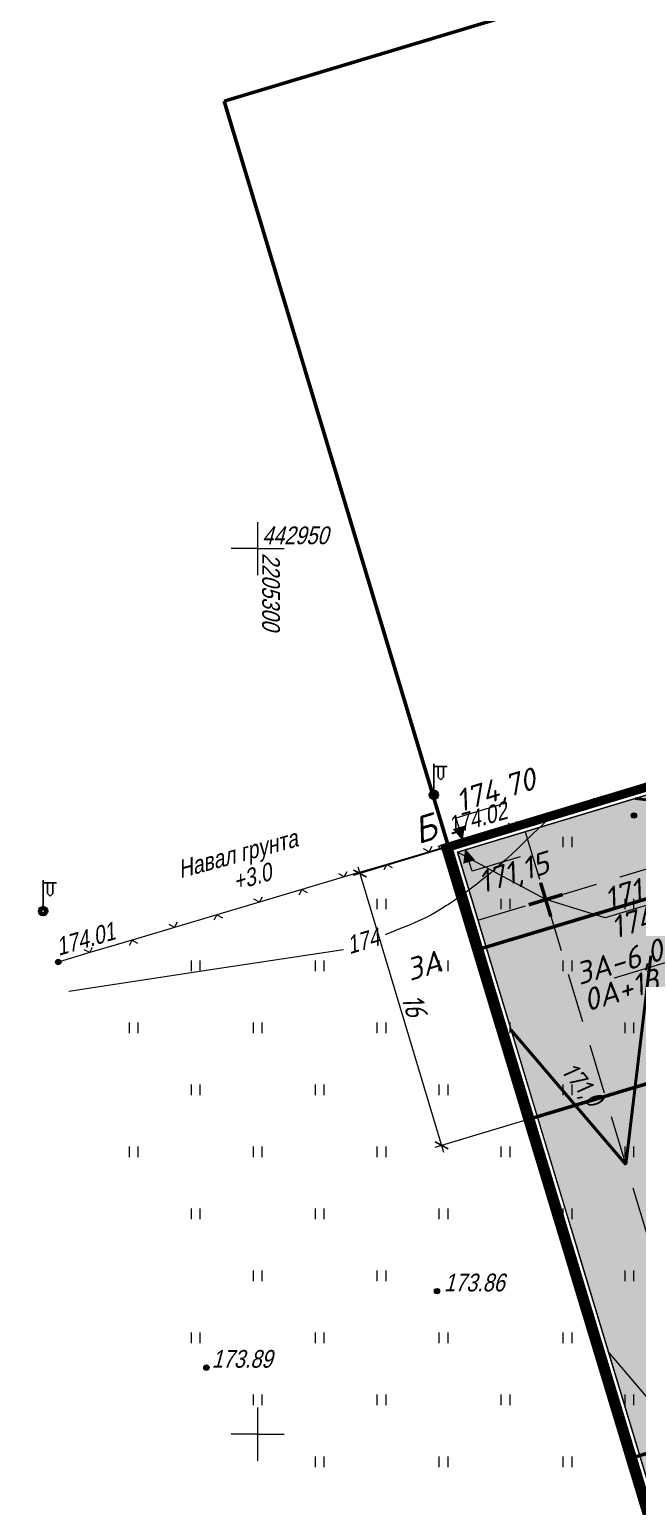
# Model space of a CAD drawing. Header units: millimetres. Extents: x -11347003 to 263213, y -3404021 to 236745.
# Drawn here: x -144851 to -110519, y 106319 to 189712 of the extents above; entities that cross this region are included whole.
import ezdxf

# ---------------------------------------------------------------- set-up
doc = ezdxf.new("R2010")
doc.units = ezdxf.units.MM
for name, pattern in [('20T1', [6, 4, -2]), ('ACAD_ISO05W100', [33, 24, -3, 0, -3, 0, -3]), ('HIDDEN', [5, 3, -2])]:
    doc.linetypes.add(name, pattern=pattern)
doc.layers.get('0').update_dxf_attribs({"lineweight": 13})
for name, color, linetype in [('22', 7, 'Continuous'), ('23', 7, 'Continuous'), ('24_Растительость', 7, 'Continuous'), ('25', 7, 'Continuous'), ('26', 32, 'Continuous'), ('38', 7, 'Continuous'), ('50', 1, 'Continuous'), ('51', 92, 'Continuous'), ('Дороги отмостка', 5, 'Continuous')]:
    doc.layers.add(name, color=color, linetype=linetype)
for name, color, linetype, lineweight in [('Организация рельефа', 7, 'Continuous', 13), ('План зем.масс', 7, 'Continuous', 13), ('Разбивочный план', 7, 'Continuous', 13)]:
    doc.layers.add(name, color=color, linetype=linetype, lineweight=lineweight)
doc.styles.get("Standard").update_dxf_attribs({"font": 'arial.ttf'})
doc.styles.add('ГОСТ 2.304', font='CS_Gost2304.shx')
doc.styles.add('обычный', font='romans.shx', dxfattribs={"width": 0.8, "oblique": 15})
doc.dimstyles.new('цеп200', dxfattribs={"dimscale": 200, "dimtxt": 2.5, "dimasz": 2.5, "dimexe": 2, "dimexo": 0, "dimgap": 1, "dimtad": 1, "dimdec": 0, "dimzin": 9, "dimtxsty": 'обычный', "dimblk": 'OBLIQUE', "dimcen": 5, "dimdle": 2, "dimclrd": 256, "dimclre": 256, "dimclrt": 256, "dimadec": 1, "dimazin": 2, "dimtfac": 1, "dimtdec": 0, "dimtmove": 2, "dimatfit": 3, "dimfxl": 2, "dimlwd": -1, "dimlwe": -1, "dimarcsym": 0})

# ---------------------------------------------------------------- blocks, each defined once
blk = doc.blocks.new('ывап')
at = {"layer": 'Организация рельефа', "const_width": 200}
for points in [[(-110638, 140223), (-111217, 142137)], [(-109970, 141469), (-111885, 140891)]]:
    blk.add_lwpolyline(points, dxfattribs=at)
blk = doc.blocks.new('Освет_столб1')
at = {"layer": '22'}
for p, q in [((0, 0), (0, 3)), ((0, 2.7), (1.5, 2.7)), ((0.5, 1.5), (0.5, 2.7)), ((1.1, 2.7), (1.1, 1.5)), ((0.8, 1.2), (0.5, 1.5)), ((1.1, 1.5), (0.8, 1.2))]:
    blk.add_line(p, q, dxfattribs=at)
blk = doc.blocks.new('Оп_круг_мет')
at = {"layer": '22', "lineweight": 30}
for radius in [0.5, 0.35, 0.2]:
    blk.add_circle((0, 0), radius, dxfattribs=at)
blk = doc.blocks.new('подоснова')
at = {"layer": '38', "lineweight": 13}
for points in [[(2205321.393, 442934.933, 1), (2205321.093, 442934.933, 1)], [(2205310.95, 442933.219, 1), (2205310.649, 442933.219, 1)], [(2205288.882, 442926.658, 1), (2205288.582, 442926.658, 1)], [(2205310.272, 442908.072, 1), (2205309.972, 442908.072, 1)], [(2205297.247, 442903.759, 1), (2205296.947, 442903.759, 1)]]:
    blk.add_hatch(color=256, dxfattribs=at).paths.add_polyline_path(points)
at = {"layer": '23', "linetype": 'Continuous', "lineweight": 13}
for p, q in [((2205319.264, 442935.732), (2205318.953, 442935.9)), ((2205321.661, 442936.443), (2205319.264, 442935.732)), ((2205319.264, 442935.732), (2205319.432, 442936.042)), ((2205316.867, 442935.02), (2205314.471, 442934.309)), ((2205316.867, 442935.02), (2205316.699, 442934.709)), ((2205319.264, 442935.732), (2205316.867, 442935.02)), ((2205316.867, 442935.02), (2205317.178, 442934.852)), ((2205314.471, 442934.309), (2205312.074, 442933.597)), ((2205314.471, 442934.309), (2205314.16, 442934.477)), ((2205314.471, 442934.309), (2205314.639, 442934.619)), ((2205312.074, 442933.597), (2205310.8, 442933.219)), ((2205312.074, 442933.597), (2205311.906, 442933.286)), ((2205312.074, 442933.597), (2205312.385, 442933.429)), ((2205309.678, 442932.885), (2205307.281, 442932.173)), ((2205309.678, 442932.885), (2205309.367, 442933.054)), ((2205310.8, 442933.219), (2205309.678, 442932.885)), ((2205309.678, 442932.885), (2205309.846, 442933.196)), ((2205304.885, 442931.46), (2205304.574, 442931.629)), ((2205307.281, 442932.173), (2205304.885, 442931.46)), ((2205304.885, 442931.46), (2205305.053, 442931.771)), ((2205307.281, 442932.173), (2205307.113, 442931.862)), ((2205307.281, 442932.173), (2205307.592, 442932.004)), ((2205304.885, 442931.46), (2205302.489, 442930.748)), ((2205300.092, 442930.035), (2205297.696, 442929.323)), ((2205300.092, 442930.035), (2205299.781, 442930.204)), ((2205302.489, 442930.748), (2205300.092, 442930.035)), ((2205300.092, 442930.035), (2205300.261, 442930.346)), ((2205302.489, 442930.748), (2205302.32, 442930.437)), ((2205302.489, 442930.748), (2205302.799, 442930.58)), ((2205297.696, 442929.323), (2205295.3, 442928.611)), ((2205297.696, 442929.323), (2205297.528, 442929.012)), ((2205297.696, 442929.323), (2205298.007, 442929.155)), ((2205295.3, 442928.611), (2205292.903, 442927.898)), ((2205295.3, 442928.611), (2205294.989, 442928.779)), ((2205295.3, 442928.611), (2205295.468, 442928.921)), ((2205292.903, 442927.898), (2205290.507, 442927.186)), ((2205290.507, 442927.186), (2205290.675, 442927.497)), ((2205292.903, 442927.898), (2205292.735, 442927.587)), ((2205292.903, 442927.898), (2205293.214, 442927.73)), ((2205290.507, 442927.186), (2205288.732, 442926.658)), ((2205290.507, 442927.186), (2205290.196, 442927.354))]:
    blk.add_line(p, q, dxfattribs=at)
at = {"layer": '24_Растительость', "linetype": 'Continuous', "lineweight": 13}
for p, q in [((2205317.251, 442933.135), (2205317.251, 442933.735)), ((2205317.746, 442933.135), (2205317.746, 442933.735)), ((2205306.751, 442929.635), (2205306.751, 442930.235)), ((2205307.246, 442929.635), (2205307.246, 442930.235)), ((2205313.751, 442929.635), (2205313.751, 442930.235)), ((2205314.246, 442929.635), (2205314.246, 442930.235)), ((2205320.751, 442929.635), (2205320.751, 442930.235)), ((2205321.246, 442929.635), (2205321.246, 442930.235)), ((2205296.251, 442926.135), (2205296.251, 442926.735)), ((2205296.746, 442926.135), (2205296.746, 442926.735)), ((2205303.251, 442926.135), (2205303.251, 442926.735)), ((2205303.746, 442926.135), (2205303.746, 442926.735)), ((2205310.251, 442926.135), (2205310.251, 442926.735)), ((2205310.746, 442926.135), (2205310.746, 442926.735)), ((2205317.251, 442926.135), (2205317.251, 442926.735)), ((2205317.746, 442926.135), (2205317.746, 442926.735)), ((2205292.751, 442922.635), (2205292.751, 442923.235)), ((2205293.246, 442922.635), (2205293.246, 442923.235)), ((2205299.751, 442922.635), (2205299.751, 442923.235)), ((2205300.246, 442922.635), (2205300.246, 442923.235)), ((2205306.751, 442922.635), (2205306.751, 442923.235)), ((2205307.246, 442922.635), (2205307.246, 442923.235)), ((2205313.751, 442922.635), (2205313.751, 442923.235)), ((2205314.246, 442922.635), (2205314.246, 442923.235)), ((2205320.751, 442922.635), (2205320.751, 442923.235)), ((2205321.246, 442922.635), (2205321.246, 442923.235)), ((2205296.251, 442919.135), (2205296.251, 442919.735)), ((2205296.746, 442919.135), (2205296.746, 442919.735)), ((2205303.251, 442919.135), (2205303.251, 442919.735)), ((2205303.746, 442919.135), (2205303.746, 442919.735)), ((2205310.251, 442919.135), (2205310.251, 442919.735)), ((2205310.746, 442919.135), (2205310.746, 442919.735)), ((2205317.251, 442919.135), (2205317.251, 442919.735)), ((2205317.746, 442919.135), (2205317.746, 442919.735)), ((2205292.751, 442915.635), (2205292.751, 442916.235)), ((2205293.246, 442915.635), (2205293.246, 442916.235)), ((2205299.751, 442915.635), (2205299.751, 442916.235)), ((2205300.246, 442915.635), (2205300.246, 442916.235)), ((2205306.751, 442915.635), (2205306.751, 442916.235)), ((2205307.246, 442915.635), (2205307.246, 442916.235)), ((2205313.751, 442915.635), (2205313.751, 442916.235)), ((2205314.246, 442915.635), (2205314.246, 442916.235)), ((2205320.751, 442915.635), (2205320.751, 442916.235)), ((2205321.246, 442915.635), (2205321.246, 442916.235)), ((2205296.251, 442912.135), (2205296.251, 442912.735)), ((2205296.746, 442912.135), (2205296.746, 442912.735)), ((2205303.251, 442912.135), (2205303.251, 442912.735)), ((2205303.746, 442912.135), (2205303.746, 442912.735)), ((2205310.251, 442912.135), (2205310.251, 442912.735)), ((2205310.746, 442912.135), (2205310.746, 442912.735)), ((2205317.251, 442912.135), (2205317.251, 442912.735)), ((2205317.746, 442912.135), (2205317.746, 442912.735)), ((2205299.751, 442908.635), (2205299.751, 442909.235)), ((2205300.246, 442908.635), (2205300.246, 442909.235)), ((2205306.751, 442908.635), (2205306.751, 442909.235)), ((2205307.246, 442908.635), (2205307.246, 442909.235)), ((2205320.751, 442908.635), (2205320.751, 442909.235)), ((2205321.246, 442908.635), (2205321.246, 442909.235)), ((2205296.251, 442905.135), (2205296.251, 442905.735)), ((2205296.746, 442905.135), (2205296.746, 442905.735)), ((2205303.251, 442905.135), (2205303.251, 442905.735)), ((2205303.746, 442905.135), (2205303.746, 442905.735)), ((2205310.251, 442905.135), (2205310.251, 442905.735)), ((2205310.746, 442905.135), (2205310.746, 442905.735)), ((2205317.251, 442905.135), (2205317.251, 442905.735)), ((2205317.746, 442905.135), (2205317.746, 442905.735)), ((2205299.751, 442901.635), (2205299.751, 442902.235)), ((2205300.246, 442901.635), (2205300.246, 442902.235)), ((2205306.751, 442901.635), (2205306.751, 442902.235)), ((2205307.246, 442901.635), (2205307.246, 442902.235)), ((2205313.751, 442901.635), (2205313.751, 442902.235)), ((2205314.246, 442901.635), (2205314.246, 442902.235)), ((2205320.751, 442901.635), (2205320.751, 442902.235)), ((2205321.246, 442901.635), (2205321.246, 442902.235)), ((2205303.251, 442898.135), (2205303.251, 442898.735)), ((2205303.746, 442898.135), (2205303.746, 442898.735)), ((2205310.251, 442898.135), (2205310.251, 442898.735)), ((2205310.746, 442898.135), (2205310.746, 442898.735)), ((2205317.251, 442898.135), (2205317.251, 442898.735)), ((2205317.746, 442898.135), (2205317.746, 442898.735))]:
    blk.add_line(p, q, dxfattribs=at)
at = {"layer": '26', "linetype": 'Continuous', "lineweight": 13}
blk.add_lwpolyline([(2205316.641, 442934.953), (2205316.057, 442934.39), (2205315.542, 442933.894), (2205315.087, 442933.459), (2205314.684, 442933.075), (2205314.324, 442932.736), (2205313.998, 442932.435), (2205313.697, 442932.163), (2205313.413, 442931.913), (2205313.139, 442931.679), (2205312.874, 442931.459), (2205312.62, 442931.253), (2205312.376, 442931.062), (2205312.144, 442930.884), (2205311.925, 442930.721), (2205311.721, 442930.571), (2205311.531, 442930.435), (2205311.357, 442930.312), (2205311.196, 442930.201), (2205311.046, 442930.098), (2205310.902, 442930.002), (2205310.763, 442929.91), (2205310.625, 442929.821), (2205310.486, 442929.731), (2205310.343, 442929.639), (2205310.189, 442929.541), (2205310.007, 442929.433), (2205309.778, 442929.307), (2205309.48, 442929.158), (2205309.093, 442928.979), (2205308.597, 442928.764), (2205307.971, 442928.507), (2205307.196, 442928.201)], dxfattribs=at)
at = {"layer": '26', "linetype": 'Continuous', "lineweight": 13, "elevation": 174}
blk.add_lwpolyline([(2205304.84, 442927.349), (2205297.22, 442926.195), (2205289.337, 442925)], dxfattribs=at)
at = {"layer": '38', "lineweight": 13}
for centre in [(2205321.243, 442934.933), (2205310.8, 442933.219), (2205288.732, 442926.658), (2205310.122, 442908.072), (2205297.097, 442903.759)]:
    blk.add_circle(centre, 0.15, dxfattribs=at)
at = {"layer": '50', "linetype": 'Continuous', "lineweight": 13}
for p, q in [((2205310.971, 442933.219), (2205457.929, 442977.621)), ((2205310.195, 442933.194), (2205310.913, 442933.411)), ((2205310.913, 442933.411), (2205310.742, 442932.68)), ((2205310.742, 442932.68), (2205310.195, 442933.194)), ((2205355.661, 442784.024), (2205310.72, 442932.752))]:
    blk.add_line(p, q, dxfattribs=at)
blk.add_circle((2205310.612, 442933.111), 0.05, dxfattribs=at)
at = {"layer": '51', "lineweight": 13}
for p, q in [((2205300, 442948.5), (2205300, 442951.5)), ((2205300, 442950), (2205298.5, 442950)), ((2205300, 442950), (2205301.5, 442950)), ((2205300, 442898.5), (2205300, 442901.5)), ((2205300, 442900), (2205298.5, 442900)), ((2205300, 442900), (2205301.5, 442900))]:
    blk.add_line(p, q, dxfattribs=at)
at = {"layer": '22', "linetype": 'Continuous', "lineweight": 13, "xscale": 0.5, "yscale": 0.5, "zscale": 0.5}
for name, p in [('Освет_столб1', (2205309.946, 442936.345, 0.004)), ('Оп_круг_мет', (2205309.946, 442936.095, 0.004)), ('Освет_столб1', (2205287.877, 442929.784, 0.004)), ('Оп_круг_мет', (2205287.877, 442929.534, 0.004))]:
    blk.add_blockref(name, p, dxfattribs=at)
at = {"layer": '25', "linetype": 'Continuous', "lineweight": 13, "oblique": 15, "width": 0.8}
for s, rotation, p in [('Навал грунта', 15.17608, (2205295.627, 442931.382)), ('+3.0', 16.43547, (2205298.744, 442930.684))]:
    blk.add_text(s, height=1, rotation=rotation, dxfattribs=at).set_placement(p)
at = {"layer": '26', "linetype": 'Continuous', "lineweight": 13, "oblique": 15, "width": 0.8}
blk.add_text('174', height=1, rotation=16.75286, dxfattribs=at).set_placement((2205305.179, 442927.09))
at = {"layer": '38', "lineweight": 13, "oblique": 15, "width": 0.8}
for s, rotation, p in [('174.02    ', 15.72564, (2205310.869, 442933.839)), ('174.01    ', 16.30853, (2205288.756, 442927.003))]:
    blk.add_text(s, height=1, rotation=rotation, dxfattribs=at).set_placement(p)
for s, p in [('173.86    ', (2205310.52, 442908.061)), ('173.89    ', (2205297.4, 442903.75))]:
    blk.add_text(s, height=1, dxfattribs=at).set_placement(p)
at = {"layer": '51', "color": 7, "linetype": 'Continuous', "lineweight": 13, "oblique": 15, "width": 0.8}
blk.add_text('442950', height=1, dxfattribs=at).set_placement((2205300.25, 442950.25))
blk.add_text('2205300', height=1, rotation=269.98011, dxfattribs=at).set_placement((2205300.25, 442949.75))
blk = doc.blocks.new('_ArchTick')
at = {"color": 0, "linetype": 'ByBlock', "const_width": 0.15}
blk.add_lwpolyline([(-0.5, -0.5), (0.5, 0.5)], dxfattribs=at)
blk = doc.blocks.new('*D253')
at = {"layer": 'Defpoints', "color": 0, "lineweight": 13, "ltscale": 100, "transparency": 16777216}
for p in [(-121187, 143563), (-116574, 128214, -12), (-121579, 126710)]:
    blk.add_point(p, dxfattribs=at)
at = {"layer": 'План зем.масс', "ltscale": 100, "transparency": 16777216}
for p, q in [((-121187, 143563), (-126575, 141943)), ((-126307, 142441), (-121464, 126327)), ((-116574, 128214), (-121962, 126595))]:
    blk.add_line(p, q, dxfattribs=at)
at = {"layer": 'План зем.масс', "ltscale": 100, "transparency": 16777216, "xscale": 600, "yscale": 600, "zscale": 600}
for p, rotation in [((-126192, 142058), 106.7294097965579), ((-121579, 126710), 286.7294097965579)]:
    blk.add_blockref('_ArchTick', p, dxfattribs=dict(at, rotation=rotation))
at = {"layer": 'План зем.масс', "lineweight": 15, "ltscale": 100, "transparency": 16777216, "insert": (-123119, 134614), "char_height": 1200, "attachment_point": 5, "rotation": 286.72941, "style": 'обычный'}
blk.add_mtext('16', dxfattribs=at)

msp = doc.modelspace()

# ---------------------------------------------------------------- hatches: boundary and pattern name
at = {"layer": 'Дороги отмостка', "ltscale": 100, "true_color": 0xb3b3b3, "transparency": 33554636}
h = msp.add_hatch(color=253, dxfattribs=at)
h.dxf.hatch_style = 1
edge = h.paths.add_edge_path()
edge.add_line((-173193.1, -42190.78), (-169868.53, -53194.07))
edge.add_line((-169868.53, -53194.07), (43363.33, 11128.7))
edge.add_arc((50622.86, -13304.75), 25489.1, 61.5978877, 106.5474337, ccw=False)
edge.add_arc((49632.09, -13444.31), 26095.55, 15.8970695, 59.8298464, ccw=False)
edge.add_line((74729.62, -6296.48), (88497.06, -58459.16))
edge.add_line((88497.06, -58459.16), (96402.73, -56358.49))
edge.add_line((96402.73, -56358.49), (82925.05, -5636.74))
edge.add_line((82925.05, -5636.74), (82132.84, -2655.36))
edge.add_arc((106123.06, 4065.73), 24913.93, 106.8204623, 195.650713, ccw=False)
edge.add_line((98913.63, 27913.74), (189357.24, 55296.68))
edge.add_line((189357.24, 55296.68), (185978.78, 66478.32))
edge.add_line((185978.78, 66478.32), (84019.88, 35614.25))
edge.add_line((84019.88, 35614.25), (70016.49, 31388.54))
edge.add_arc((68281.13, 37132.11), 6000, 196.8612077, 286.8116029, ccw=False)
edge.add_line((62539.07, 35391.79), (47679.91, 84561.8))
edge.add_line((47679.91, 84561.8), (48908.85, 84932.92))
edge.add_line((48908.85, 84932.92), (48332.86, 84758.56))
edge.add_line((48332.86, 84758.56), (48331.68, 84758.14))
edge.add_line((48331.68, 84758.14), (47827.2, 86435.15))
edge.add_line((47827.2, 86435.15), (55292.77, 88691.02))
edge.add_line((55292.77, 88691.02), (55797.25, 87014.01))
edge.add_line((55797.25, 87014.01), (29220.25, 174975.45))
edge.add_line((29220.25, 174975.45), (25460.25, 187419.82))
edge.add_line((25460.25, 187419.82), (13015.88, 183659.83))
edge.add_line((13015.88, 183659.83), (-120689.34, 143261.64))
edge.add_line((-120689.34, 143261.64), (-116349.46, 128903.14))
edge.add_line((-116349.46, 128903.14), (-75470.99, -6401.08))
edge.add_arc((-81214.58, -8136.35), 6000, -73.1881442, 16.8107564, ccw=False)
edge.add_line((-79479.2, -13879.91), (-173193.1, -42190.78))
h.paths.add_polyline_path([(-67295.96, 9558.78), (-38669.05, 18208.23), (-38673.48, 18205.26), (-37716.22, 18494.49), (-37711.79, 18497.46), (-9334.09, 27071.61), (-9335.24, 27075.47), (-8377.98, 27364.7), (-8376.83, 27360.84), (20964.54, 36226.16), (20962.79, 36232.02), (21920.05, 36521.25), (21921.8, 36515.39), (38672.68, 41576.57), (35335.25, 52622.37), (35335.24, 52622.37), (34698.93, 54728.34), (34698.94, 54728.34), (31555.89, 65130.83), (31556.02, 65130.87), (31266.79, 66088.13), (31266.65, 66088.09), (29882.69, 70668.55), (33027.46, 76536.44), (32674.08, 76725.82), (32655.41, 76723.38), (29829.97, 78225.69), (29853.58, 78237.41), (29479.89, 78419.27), (28246.56, 76083.63), (28126.22, 76481.9), (31256.24, 82322.26), (30944.81, 82489.16), (30906.18, 82515.83), (28080.75, 84018.13), (28083.21, 84022.82), (27730.65, 84211.76), (26490.1, 81897), (25815.58, 84131.69), (28945.65, 89972.15), (28593.09, 90161.1), (27997.8, 90480.13), (26287.67, 91396.64), (25744.23, 91687.89), (25396.45, 91817.59), (24179, 89545.93), (22914.44, 93731.24), (26045.01, 99571.95), (25692.43, 99760.86), (25420.91, 99906.42), (23172.83, 101111.23), (22871.99, 101272.46), (22519.43, 101461.41), (21278.3, 99146.32), (21164.61, 99522.62), (24294.96, 105362.85), (23934.46, 105556), (23520.86, 105777.71), (21356.12, 106937.85), (21120.84, 107063.95), (20769.14, 107252.48), (19528.47, 104937.7), (17478.19, 111723.47), (20608.93, 117564.45), (20248.64, 117757.54), (19840.68, 117976.18), (17740.96, 119101.48), (17435.92, 119265), (17075.59, 119458.06), (15842.52, 117138.68), (15728.8, 117514.98), (18859.16, 123355.9), (18498.92, 123548.93), (18187.75, 123715.73), (15999.72, 124888.36), (15686.08, 125056.44), (15333.52, 125245.39), (14092.55, 122929.84), (13199.15, 125885.75), (13199.36, 125885.82), (12910.13, 126843.08), (12909.92, 126843.01), (10903.11, 133484.91), (10903.2, 133484.94), (10613.97, 134442.2), (10613.88, 134442.17), (8921.41, 140043.7), (12050.81, 145883.1), (11698.25, 146072.05), (11269.06, 146302.06), (8877.76, 147583.63), (8525.2, 147772.57), (7724.66, 146278.82), (7285.24, 145458.9), (7151.21, 145903.12), (10281.61, 151744.19), (9929.05, 151933.14), (9481.76, 152172.52), (7517.49, 153225.23), (7108.35, 153443.95), (6756.1, 153633.84), (5514.95, 151317.97), (4898.53, 153361.66), (8029.99, 159204.72), (7677.42, 159393.66), (7220.99, 159638.28), (5312.71, 160660.98), (4856.77, 160904.85), (4504.04, 161094.37), (3263.04, 158777.95), (2108.94, 162600.37), (2107.41, 162599.96), (1818.18, 163557.22), (1820.31, 163557.81), (440.28, 168127.42), (-16314.54, 163065.06), (-16314.49, 163065.38), (-17271.75, 162776.15), (-17271.66, 162775.87), (-105533.76, 136108.02), (-99477.24, 116063.8), (-99475, 116064.47), (-99188.08, 115106.52), (-99188, 115106.54), (-89085.11, 81670.69), (-89081.02, 81671.92), (-88794.1, 80713.96), (-88795.87, 80713.43), (-87850.31, 77584.1), (-87847.11, 77585.05), (-86921.53, 74521.83), (-86924.74, 74520.88), (-78727.42, 47391.57), (-78721.28, 47392.67), (-78434.36, 46434.72), (-78438.17, 46434.31)], flags=0)
edge = h.paths.add_edge_path(flags=16)
edge.add_line((-7599.57, 169073.17), (-328.42, 171270.1))
edge.add_arc((1118.98, 166468.1), 5015.39, -23.6786782, 106.7737186, ccw=False)
edge.add_line((5712.14, 164453.89), (4504.04, 161094.37))
edge.add_line((4504.04, 161094.37), (4856.77, 160904.85))
edge.add_line((4856.77, 160904.85), (5312.71, 160660.98))
edge.add_line((5312.71, 160660.98), (7220.99, 159638.28))
edge.add_line((7220.99, 159638.28), (7677.42, 159393.66))
edge.add_line((7677.42, 159393.66), (8029.99, 159204.72))
edge.add_line((8029.99, 159204.72), (4898.53, 153361.66))
edge.add_line((4898.53, 153361.66), (5514.95, 151317.97))
edge.add_line((5514.95, 151317.97), (6756.1, 153633.84))
edge.add_line((6756.1, 153633.84), (7108.35, 153443.95))
edge.add_line((7108.35, 153443.95), (7517.49, 153225.23))
edge.add_line((7517.49, 153225.23), (9481.76, 152172.52))
edge.add_line((9481.76, 152172.52), (9929.05, 151933.14))
edge.add_line((9929.05, 151933.14), (10281.61, 151744.19))
edge.add_line((10281.61, 151744.19), (7151.21, 145903.12))
edge.add_line((7151.21, 145903.12), (7285.24, 145458.9))
edge.add_line((7285.24, 145458.9), (7724.66, 146278.82))
edge.add_line((7724.66, 146278.82), (8525.2, 147772.57))
edge.add_line((8525.2, 147772.57), (8877.76, 147583.63))
edge.add_line((8877.76, 147583.63), (11269.06, 146302.06))
edge.add_line((11269.06, 146302.06), (11698.25, 146072.05))
edge.add_line((11698.25, 146072.05), (12050.81, 145883.1))
edge.add_line((12050.81, 145883.1), (10172.03, 142377.45))
edge.add_line((10172.03, 142377.45), (11719.9, 137254.5))
edge.add_line((11719.9, 137254.5), (12761.13, 133808.37))
edge.add_line((12761.13, 133808.37), (15055.02, 126216.31))
edge.add_line((15055.02, 126216.31), (13262.88, 125674.82))
edge.add_line((13262.88, 125674.82), (14092.55, 122929.84))
edge.add_line((14092.55, 122929.84), (15333.52, 125245.39))
edge.add_line((15333.52, 125245.39), (15686.08, 125056.44))
edge.add_line((15686.08, 125056.44), (15999.72, 124888.36))
edge.add_line((15999.72, 124888.36), (18187.75, 123715.73))
edge.add_line((18187.75, 123715.73), (18498.92, 123548.93))
edge.add_line((18498.92, 123548.93), (18859.16, 123355.9))
edge.add_line((18859.16, 123355.9), (15728.8, 117514.98))
edge.add_line((15728.8, 117514.98), (15842.52, 117138.68))
edge.add_line((15842.52, 117138.68), (17075.59, 119458.06))
edge.add_line((17075.59, 119458.06), (17435.92, 119265))
edge.add_line((17435.92, 119265), (17740.96, 119101.48))
edge.add_line((17740.96, 119101.48), (19840.68, 117976.18))
edge.add_line((19840.68, 117976.18), (20248.64, 117757.54))
edge.add_line((20248.64, 117757.54), (20608.93, 117564.45))
edge.add_line((20608.93, 117564.45), (17478.19, 111723.47))
edge.add_line((17478.19, 111723.47), (17753.43, 110812.52))
edge.add_line((17753.43, 110812.52), (18100.51, 109663.81))
edge.add_line((18100.51, 109663.81), (18675.73, 107760.02))
edge.add_line((18675.73, 107760.02), (18794.66, 107366.39))
edge.add_line((18794.66, 107366.39), (19528.47, 104937.7))
edge.add_line((19528.47, 104937.7), (20769.14, 107252.48))
edge.add_line((20769.14, 107252.48), (21120.84, 107063.95))
edge.add_line((21120.84, 107063.95), (21356.12, 106937.85))
edge.add_line((21356.12, 106937.85), (23520.86, 105777.71))
edge.add_line((23520.86, 105777.71), (23934.46, 105556))
edge.add_line((23934.46, 105556), (24294.96, 105362.85))
edge.add_line((24294.96, 105362.85), (21164.61, 99522.62))
edge.add_line((21164.61, 99522.62), (21278.3, 99146.32))
edge.add_line((21278.3, 99146.32), (22519.43, 101461.41))
edge.add_line((22519.43, 101461.41), (22871.99, 101272.46))
edge.add_line((22871.99, 101272.46), (23130.62, 101133.85))
edge.add_line((23130.62, 101133.85), (25406.28, 99914.26))
edge.add_line((25406.28, 99914.26), (25692.43, 99760.86))
edge.add_line((25692.43, 99760.86), (26045.01, 99571.95))
edge.add_line((26045.01, 99571.95), (22914.44, 93731.24))
edge.add_line((22914.44, 93731.24), (24179, 89545.93))
edge.add_line((24179, 89545.93), (25396.45, 91817.59))
edge.add_line((25396.45, 91817.59), (25744.23, 91687.89))
edge.add_line((25744.23, 91687.89), (26287.67, 91396.64))
edge.add_line((26287.67, 91396.64), (27997.8, 90480.13))
edge.add_line((27997.8, 90480.13), (28593.09, 90161.1))
edge.add_line((28593.09, 90161.1), (28945.65, 89972.15))
edge.add_line((28945.65, 89972.15), (25815.58, 84131.69))
edge.add_line((25815.58, 84131.69), (26490.1, 81897))
edge.add_line((26490.1, 81897), (27730.65, 84211.76))
edge.add_line((27730.65, 84211.76), (28083.21, 84022.82))
edge.add_line((28083.21, 84022.82), (28080.75, 84018.13))
edge.add_line((28080.75, 84018.13), (30906.18, 82515.83))
edge.add_line((30906.18, 82515.83), (30944.81, 82489.16))
edge.add_line((30944.81, 82489.16), (31256.24, 82322.26))
edge.add_line((31256.24, 82322.26), (28126.22, 76481.9))
edge.add_line((28126.22, 76481.9), (28246.56, 76083.63))
edge.add_line((28246.56, 76083.63), (29479.89, 78419.27))
edge.add_line((29479.89, 78419.27), (29853.56, 78237.39))
edge.add_line((29853.56, 78237.39), (29829.97, 78225.69))
edge.add_line((29829.97, 78225.69), (32655.41, 76723.38))
edge.add_line((32655.41, 76723.38), (32674.08, 76725.82))
edge.add_line((32674.08, 76725.82), (33027.46, 76536.44))
edge.add_line((33027.46, 76536.44), (32555.09, 75655.04))
edge.add_line((32555.09, 75655.04), (34382.93, 74675.45))
edge.add_arc((32965.82, 72031.24), 3000, 16.8024616, 61.8118763, ccw=False)
edge.add_line((35837.75, 72898.46), (43910.72, 46164.96))
edge.add_arc((37688.23, 44285.98), 6500, -73.1860467, 16.8024616, ccw=False)
edge.add_line((39568.45, 38063.86), (-63795.62, 6829.33))
edge.add_arc((-65820.45, 13530.08), 7000, 196.8118763, 286.8137557, ccw=False)
edge.add_line((-72521.27, 11505.47), (-107823.47, 128344.63))
edge.add_arc((-98250.88, 131236.93), 10000, 106.8118763, 196.8118763, ccw=False)
edge.add_line((-101143.18, 140809.53), (-7599.57, 169073.17))
edge = h.paths.add_edge_path(flags=16)
edge.add_arc((-51603.19, 1614.13), 3500, 61.7963502, 151.8274023, ccw=False)
edge.add_line((-49949.06, 4698.59), (-47146, 3195.37))
edge.add_line((-47146, 3195.37), (-15271.5, 12843.15))
edge.add_line((-15271.5, 12843.15), (-13769.8, 15647.03))
edge.add_arc((-10684.45, 13994.58), 3500, 61.7963502, 151.8274023, ccw=False)
edge.add_line((-9030.32, 17079.03), (-6227.26, 15575.81))
edge.add_line((-6227.26, 15575.81), (26386.52, 25429.87))
edge.add_line((26386.52, 25429.87), (28182.43, 28783.07))
edge.add_arc((32751.59, 26428.92), 5139.97, 83.7653761, 152.7413138, ccw=False)
edge.add_line((33309.79, 31538.49), (40725.34, 30508.42))
edge.add_arc((39825.06, 24213.59), 6358.88, 25.1048892, 81.8608469, ccw=False)
edge.add_arc((43141.73, 25989.36), 2609.85, -73.9596733, 20.691546, ccw=False)
edge.add_line((43862.87, 23481.12), (-53012.96, -5789.29))
edge.add_arc((-53736.04, -3396.14), 2500, 196.5635358, 286.8118561, ccw=False)
edge.add_line((-56132.3, -4108.84), (-56293.67, -3566.28))
edge.add_arc((-49905.02, -1824.79), 6621.75, 153.3878756, 195.2479044, ccw=False)
edge.add_line((-55825.26, 1141.41), (-54688.54, 3266.59))
edge = h.paths.add_edge_path(flags=16)
edge.add_line((49003.73, 36519.35), (51875.51, 37387.04))
edge.add_arc((52453.97, 35472.53), 2000, 16.8118763, 106.8118763, ccw=False)
edge.add_line((54368.49, 36050.99), (55315.72, 32899.45))
edge.add_arc((51930.22, 32015.94), 3498.89, -163.2063702, 14.626183, ccw=False)
edge.add_line((48580.56, 31005.02), (47667.67, 34026.37))
edge.add_arc((49582.19, 34604.84), 2000, 106.8118763, 196.8118763, ccw=False)
edge = h.paths.add_edge_path(flags=16)
edge.add_line((-67366.24, 1358.87), (-64494.46, 2226.56))
edge.add_arc((-63916, 312.04), 2000, 16.8118763, 106.8118763, ccw=False)
edge.add_line((-62001.48, 890.5), (-61054.25, -2261.04))
edge.add_arc((-64439.75, -3144.55), 3498.89, -163.2063702, 14.626183, ccw=False)
edge.add_line((-67789.41, -4155.47), (-68702.29, -1134.11))
edge.add_arc((-66787.78, -555.65), 2000, 106.8118763, 196.8118763, ccw=False)

# ---------------------------------------------------------------- linework, layer by layer
at = {"color": 242, "linetype": 'ACAD_ISO05W100', "lineweight": 40, "ltscale": 400, "const_width": 500}
msp.add_lwpolyline([(-76220.19, -5851.77), (71384.47, 38568.32), (26205.44, 188096.47), (-121350, 143513.48)], close=True, dxfattribs=at)
msp.add_lwpolyline([(83130.24, 35345.54), (70045.06, 31392, -0.41419718), (62566.23, 35399.89), (47707.07, 84569.9), (48019.2, 84664.21), (48019.26, 84664.03), (48267.37, 84739), (48269.36, 84739.7), (55797.25, 87014.01), (55797.25, 87014.01), (55797.25, 87014.01), (55797.25, 87014.01), (29220.25, 174975.45), (25460.25, 187419.82), (12126.23, 183391.12), (-120689.34, 143261.64), (-116349.51, 128903.31), (-116349.51, 128903.31), (-75370.87, -6723.95, -0.3966123), (-79479.2, -13879.91), (-174082.75, -42459.48)], format="xyb")
at = {"color": 1, "lineweight": 13, "elevation": -77.61}
msp.add_lwpolyline([(84019.88, 35614.25), (70016.49, 31388.54, -0.41396001), (62539.07, 35391.79), (47679.91, 84561.8), (48908.85, 84932.92), (48332.86, 84758.56), (48331.68, 84758.14), (47827.2, 86435.15), (55292.77, 88691.02), (55797.25, 87014.01), (29220.25, 174975.45), (25460.25, 187419.82), (13015.88, 183659.83), (-120689.34, 143261.64), (-116349.46, 128903.14), (-75470.99, -6401.08, -0.41420794), (-79479.2, -13879.91), (-173193.1, -42190.78), (-169868.53, -53194.07), (43363.33, 11128.7, -0.19868352), (62746.92, 9116.25, -0.19407593), (74729.62, -6296.48), (88497.06, -58459.16)], format="xyb", dxfattribs=at)
at = {"linetype": '20T1', "ltscale": 700}
for points, elevation in [([(-119531.94, 139432.38), (26617.26, 183590.48)], -164922.39), ([(-116859.91, 144418.64), (-69948, -10844.79)], 164922.39)]:
    msp.add_lwpolyline(points, dxfattribs=dict(at, elevation=elevation))
at = {"ltscale": 100}
msp.add_lwpolyline([(-114282.33, 122061.61), (-75370.87, -6723.95)], dxfattribs=at)
at = {"layer": 'Организация рельефа'}
for points in [[(-75682.49, -5689.96), (-120687.44, 143262.22), (25460.25, 187419.82), (55799.23, 87014.71)], [(-108223.01, 140794), (-112345.48, 139549.66), (-115700.9, 140582.68)]]:
    msp.add_lwpolyline(points, dxfattribs=at)
at = {"layer": 'Организация рельефа', "color": 127, "linetype": 'HIDDEN', "ltscale": 500, "const_width": 250}
msp.add_lwpolyline([(-78052.2, 1115.8), (-121061.39, 143462.63), (11638.91, 183557.18), (11638.91, 183557.18)], dxfattribs=at)
at = {"layer": 'Организация рельефа', "lineweight": 13}
for points in [[(-118050.24, 146012.86), (-120770.66, 145190.9), (-120611.3, 144663.47)], [(-117141.87, 143006.45), (-119862.29, 142184.49), (-120021.65, 142711.92)]]:
    msp.add_lwpolyline(points, dxfattribs=at)
at = {"layer": 'Организация рельефа', "color": 1, "lineweight": 40, "elevation": 164922.39}
for points in [[(-100742.47, 145111.27), (-110653.03, 146290.47)], [(-111180.51, 125621.77), (-109772.28, 137401.52)], [(-111180.51, 125621.77), (-117654.46, 133217.66)]]:
    msp.add_lwpolyline(points, dxfattribs=at)
at = {"layer": 'Организация рельефа'}
for points in [[(-120611.3, 144663.47, 700, 0, 0), (-120381.93, 143904.31, 0, 0, 0)], [(-120021.65, 142711.92, 700, 0, 0), (-120251.03, 143471.08, 0, 0, 0)]]:
    msp.add_lwpolyline(points, format="xyseb", dxfattribs=at)
at = {"layer": 'Организация рельефа', "color": 1, "lineweight": 13, "elevation": 164922.39}
msp.add_lwpolyline([(-115700.9, 140582.68), (-120689.34, 143261.64)], dxfattribs=at)
at = {"layer": 'Организация рельефа', "color": 1, "lineweight": 13}
msp.add_lwpolyline([(-105695.56, 107468.3), (-112169.51, 115064.19)], dxfattribs=at)
at = {"layer": 'План зем.масс', "color": 242, "linetype": 'ACAD_ISO05W100', "lineweight": 40, "ltscale": 400, "const_width": 500}
msp.add_lwpolyline([(-76220.19, -5851.77), (71384.47, 38568.32), (26205.44, 188096.47), (-121350, 143513.48)], close=True, dxfattribs=at)
at = {"layer": 'План зем.масс', "lineweight": 50}
msp.add_lwpolyline([(-121191.24, 143561.45), (26256.81, 187926.47)], dxfattribs=at)
at = {"layer": 'План зем.масс', "lineweight": 50, "elevation": -11.64}
for points in [[(-116573.53, 128214.39), (30874.52, 172579.41)], [(-110811.01, 109062.54), (36637.04, 153427.56)], [(-74341.43, -12144.85), (-121191.24, 143561.45)]]:
    msp.add_lwpolyline(points, dxfattribs=at)
at = {"layer": 'Разбивочный план', "lineweight": 50, "elevation": 11.64}
for points in [[(-133861.09, 185669.94), (35886.8, 236744.66)], [(-119454.79, 137790.31), (72063.71, 195415.5)]]:
    msp.add_lwpolyline(points, dxfattribs=at)
at = {"layer": 'Разбивочный план', "lineweight": 50}
msp.add_lwpolyline([(-76235.64, -5849.4), (-133861.09, 185669.94)], dxfattribs=at)
at = {"layer": 'Разбивочный план'}
msp.add_lwpolyline([(-105098.36, 135873.95), (-107332.98, 137506.97), (-111836.55, 136150.03)], dxfattribs=at)

# ---------------------------------------------------------------- block references
at = {"lineweight": 9, "xscale": 1000, "yscale": 1000, "zscale": 1000}
msp.add_blockref('подоснова', (-2205431962, -442789597.51), dxfattribs=at)
at = {"layer": 'Организация рельефа'}
msp.add_blockref('ывап', (-4773.47, -597.32, 164922.39), dxfattribs=at)

# ---------------------------------------------------------------- texts
at = {"insert": (-123338.69, 145138.81, 171422.39), "char_height": 1500, "attachment_point": 1, "rotation": 17, "style": 'ГОСТ 2.304'}
msp.add_mtext_dynamic_manual_height_columns('{\\fISOCPEUR|b0|i1|c204|p34;Б}', width=6270.0515, gutter_width=12.5, heights=[0], dxfattribs=at)
at = {"layer": 'Организация рельефа', "color": 1, "ltscale": 100, "style": 'ГОСТ 2.304'}
for s, width, insert, char_height, attachment_point, rotation in [('{\\fISOCPEUR|b0|i1|c204|p34;174,70}', 13081.6654, (-120931.32, 146699.04, 158922.39), 1250, 1, 17.0906793), ('{\\fISOCPEUR|b0|i1|c204|p34;171,15}', 13081.6654, (-119672.44, 142115.17, 323844.79), 1250, 1, 17.0906793), ('{\\fISOCPEUR|b0|i1|c204|p34;171,10}', 13081.6654, (-112548.4, 141163.24, -170922.39), 1250, 1, 16.7960135), ('{\\fISOCPEUR|b0|i1|c204|p34;\\C256;174,50}', 13081.6654, (-112174.44, 139556.45, -170922.39), 1250, 1, 16.7960135), ('{\\fISOCPEUR|b0|i1|c204|p34;171,0}', 2705.062, (-115062.12, 130736.78, 653301.54), 1000, 7, 309.2936801)]:
    msp.add_mtext_dynamic_manual_height_columns(s, width=width, gutter_width=1250, heights=[0], dxfattribs=dict(at, insert=insert, char_height=char_height, attachment_point=attachment_point, rotation=rotation))
at = {"layer": 'Разбивочный план', "ltscale": 100, "char_height": 1250, "attachment_point": 1, "rotation": 16.7676789, "style": 'ГОСТ 2.304'}
for s, width, insert in [('{\\fISOCPEUR|b0|i1|c204|p34;3А}', 5268.1826, (-123726.01, 137176.48, 23.28)), ('{\\fISOCPEUR|b0|i1|c204|p34;3А-6,0}', 6499.8751, (-114167.08, 136944.63)), ('{\\fISOCPEUR|b0|i1|c204|p34;0А+13,35}', 6499.8751, (-113717.18, 135451.45))]:
    msp.add_mtext_dynamic_manual_height_columns(s, width=width, gutter_width=1250, heights=[0], dxfattribs=dict(at, insert=insert))

# ---------------------------------------------------------------- dimensions: what is measured, and where the dimension line sits
at = {"layer": 'План зем.масс', "lineweight": 15, "ltscale": 100}
dim = msp.add_aligned_dim(p1=(-121186.86, 143562.77), p2=(-116573.53, 128214.39, -11.64), distance=-5226.64, dimstyle='цеп200', override={"dimtxt": 6, "dimasz": 3, "dimdec": 1, "dimlfac": 0.001, "dimrnd": 1, "dimblk1": 'ArchTick', "dimblk2": 'ArchTick', "dimsah": 1}, dxfattribs=at)
dim.commit()
dim.dimension.update_dxf_attribs({"geometry": '*D253', "text_midpoint": (-123119.48, 134614.36)})

doc.saveas('drawing.dxf')
